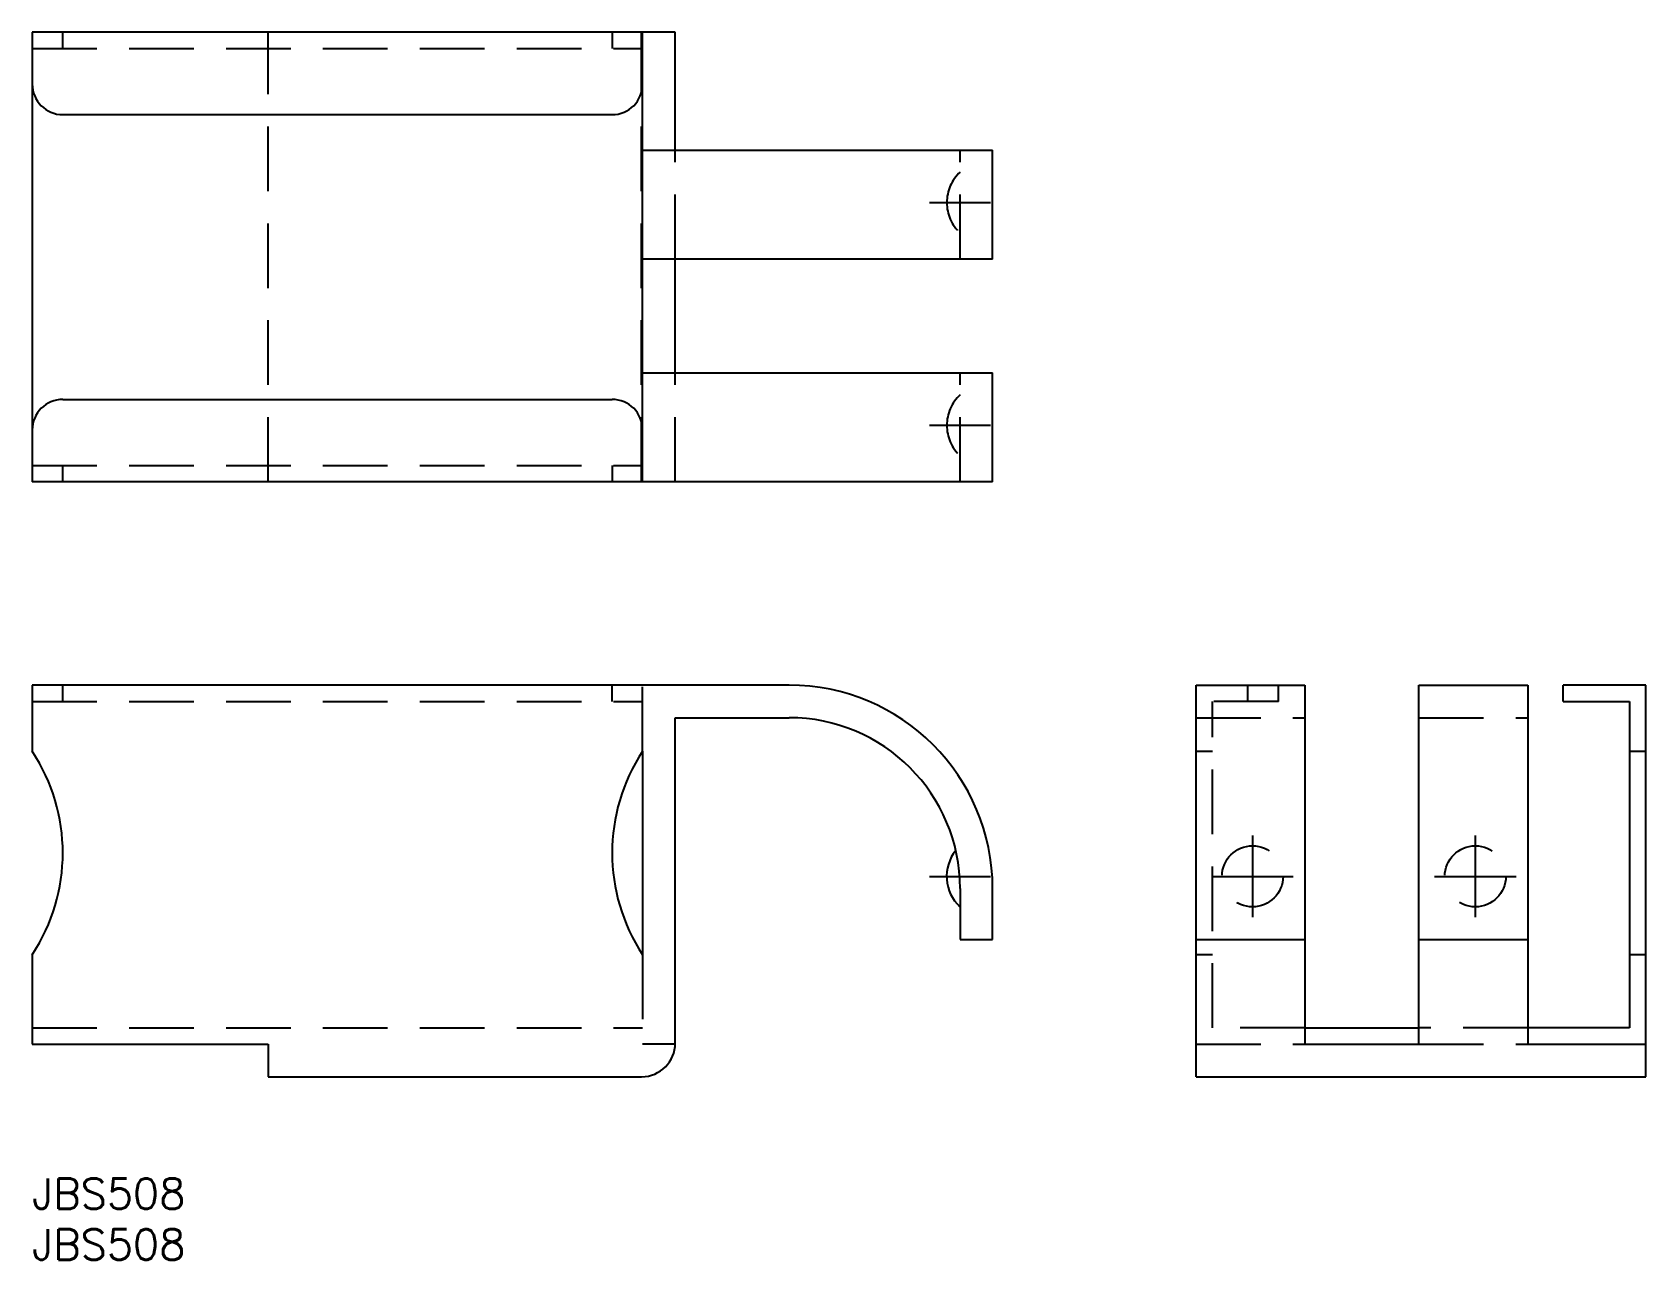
# Model space of a CAD drawing. Extents: x 0 to 159, y -8 to 113.
import ezdxf

# ---------------------------------------------------------------- set-up
doc = ezdxf.new("R2010")
doc.units = 0
doc.header["$LTSCALE"] = 0.5
doc.linetypes.add('CENTER', pattern=[50.8, 31.75, -6.35, 6.35, -6.35])
doc.linetypes.add('DASHED', pattern=[19.05, 12.7, -6.35])
for name, color, linetype in [('MSM_CENTER', 1, 'CENTER'), ('MSM_CONTINUOUS', 7, 'CONTINUOUS'), ('MSM_DASHED', 4, 'DASHED'), ('MSM_PART_NUMBER', 7, 'CONTINUOUS')]:
    doc.layers.add(name, color=color, linetype=linetype)
doc.styles.get("Standard").update_dxf_attribs({"font": 'txt.shx', "height": 3, "bigfont": 'bigfont.shx'})

msp = doc.modelspace()

# ---------------------------------------------------------------- linework, layer by layer
at = {"layer": 'MSM_CENTER'}
for p, q in [((88.2, 95.95), (94.2, 95.95)), ((88.2, 74.05), (94.2, 74.05)), ((119.95, 33.7), (119.95, 25.7)), ((141.85, 33.7), (141.85, 25.7)), ((88.2, 29.7), (94.2, 29.7)), ((115.95, 29.7), (123.95, 29.7)), ((137.85, 29.7), (145.85, 29.7))]:
    msp.add_line(p, q, dxfattribs=at)
at = {"layer": 'MSM_CONTINUOUS'}
for p, q in [((63.2, 112.7), (0, 112.7)), ((0, 112.7), (0, 68.5)), ((60, 73.6), (60, 112.7)), ((63.2, 101.1), (63.2, 112.7)), ((3, 104.6), (57, 104.6)), ((60, 101.1), (94.4, 101.1)), ((94.4, 90.4), (94.4, 101.1)), ((94.4, 90.4), (60, 90.4)), ((63.2, 79.2), (63.2, 90.4)), ((60, 79.2), (94.4, 79.2)), ((94.4, 68.5), (94.4, 79.2)), ((3, 76.6), (57, 76.6)), ((94.4, 68.5), (0, 68.5)), ((74.4, 48.5), (0, 48.5)), ((0, 48.5), (0, 42)), ((114.4, 48.5), (125.1, 48.5)), ((114.4, 10), (114.4, 48.5)), ((125.1, 48.5), (125.1, 13.2)), ((136.3, 13.2), (136.3, 48.5)), ((136.3, 48.5), (147, 48.5)), ((147, 48.5), (147, 13.2)), ((158.6, 48.5), (150.5, 48.5)), ((150.5, 46.9), (150.5, 48.5)), ((158.6, 10), (158.6, 48.5)), ((150.5, 46.9), (157, 46.9)), ((157, 46.9), (157, 14.8)), ((63.2, 13.3), (63.2, 45.3)), ((63.2, 45.3), (74.4, 45.3)), ((60, 42), (60, 22)), ((157, 42), (158.6, 42)), ((91.2, 28.5), (91.2, 23.5)), ((94.4, 23.5), (94.4, 28.5)), ((91.2, 23.5), (94.4, 23.5)), ((114.4, 23.5), (125.1, 23.5)), ((136.3, 23.5), (147, 23.5)), ((0, 22), (0, 13.2)), ((157, 22), (158.6, 22)), ((125.1, 14.8), (136.3, 14.8)), ((157, 14.8), (147, 14.8)), ((0, 13.2), (23.2, 13.2)), ((23.2, 13.2), (23.2, 10)), ((125.1, 13.2), (136.3, 13.2)), ((147, 13.2), (158.6, 13.2)), ((23.2, 10), (59.9, 10)), ((114.4, 10), (158.6, 10))]:
    msp.add_line(p, q, dxfattribs=at)
for centre, radius, start, end in [((3, 107.6), 3, 180, 270), ((57, 107.6), 3, 270, 0), ((3, 73.6), 3, 90, 180), ((57, 73.6), 3, 0, 90), ((74.4, 28.5), 20, 360, 90), ((74.4, 28.5), 16.8, 360, 90), ((-15.17, 32), 18.17, 326.6015, 33.3985), ((75.17, 32), 18.17, 146.6015, 213.3985), ((93.97, 29.7), 4.09, 141.4851, 227.2333), ((59.9, 13.3), 3.3, 270, 0)]:
    msp.add_arc(centre, radius, start, end, dxfattribs=at)
at = {"layer": 'MSM_DASHED'}
for p, q in [((3, 111.1), (3, 112.7)), ((23.2, 68.5), (23.2, 112.7)), ((57, 112.7), (57, 111.1)), ((59.9, 68.5), (59.9, 112.7)), ((0, 111.1), (60, 111.1)), ((63.2, 90.4), (63.2, 101.1)), ((91.2, 90.4), (91.2, 101.1)), ((63.2, 68.5), (63.2, 79.2)), ((91.2, 68.5), (91.2, 79.2)), ((60, 68.5), (60, 73.6)), ((0, 70.1), (60, 70.1)), ((3, 68.5), (3, 70.1)), ((57, 70.1), (57, 68.5)), ((3, 46.9), (3, 48.5)), ((57, 46.9), (57, 48.5)), ((60, 42), (60, 48.5)), ((119.5, 46.9), (119.5, 48.5)), ((122.5, 46.9), (122.5, 48.5)), ((0, 46.9), (60, 46.9)), ((122.5, 46.9), (116, 46.9)), ((116, 14.8), (116, 46.9)), ((114.4, 45.3), (125.1, 45.3)), ((136.3, 45.3), (147, 45.3)), ((114.4, 42), (116, 42)), ((60, 22), (60, 13.2)), ((114.4, 22), (116, 22)), ((0, 14.8), (60, 14.8)), ((125.1, 14.8), (116, 14.8)), ((147, 14.8), (136.3, 14.8)), ((63.2, 13.2), (60, 13.2)), ((114.4, 13.2), (125.1, 13.2)), ((136.3, 13.2), (147, 13.2))]:
    msp.add_line(p, q, dxfattribs=at)
for centre in [(119.95, 29.7), (141.85, 29.7)]:
    msp.add_circle(centre, 3, dxfattribs=at)
for centre in [(94.01, 95.95), (94.01, 74.05)]:
    msp.add_arc(centre, 4.11, 133.1426, 226.8574, dxfattribs=at)

# ---------------------------------------------------------------- texts
at = {"layer": 'MSM_PART_NUMBER'}
for p in [(0, -3), (0, -8)]:
    msp.add_text('JBS508', height=3, dxfattribs=at).set_placement(p)

doc.saveas('drawing.dxf')
